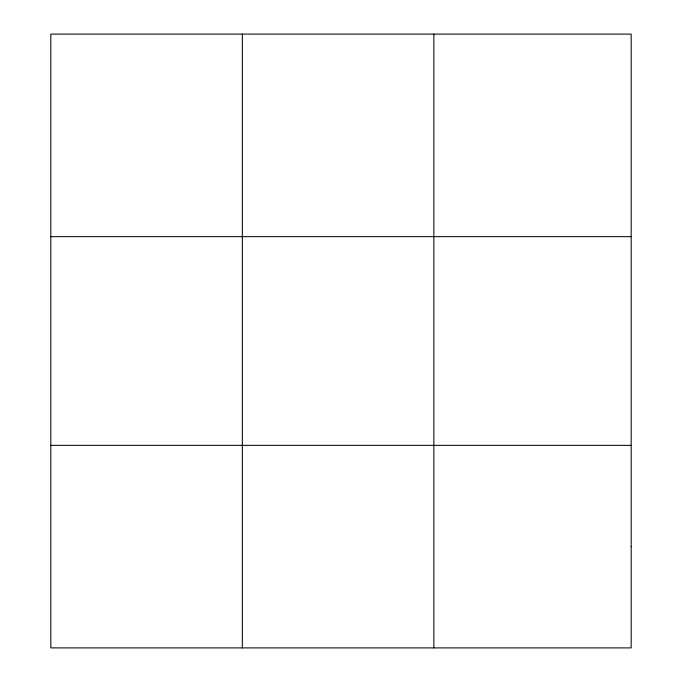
<?xml version="1.0" encoding="UTF-8"?>
<svg xmlns="http://www.w3.org/2000/svg" width="682" height="682" viewBox="0 0 682 682"><rect width="100%" height="100%" fill="white"/><g stroke="black" fill="none" stroke-linecap="round" stroke-linejoin="round"><path stroke-width="1.02" d="M242.34 34.1L242.34 647.9M433.854 34.1L433.854 647.9M50.818 236.654L631.182 236.654M50.818 445.346L631.182 445.346M631.182 546.623L631.182 647.9L50.818 647.9L50.818 34.1L631.182 34.1L631.182 546.623"/></g></svg>
